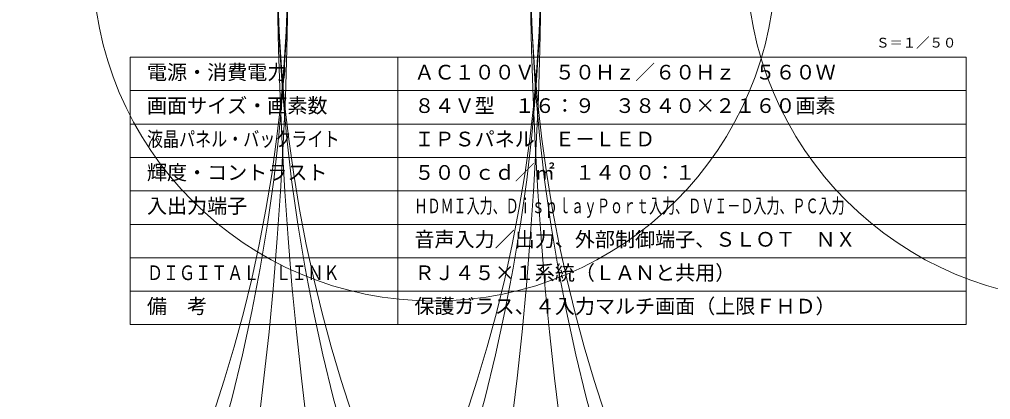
# Model space of a CAD drawing. Units: millimetres, scale not verified. Extents: x -1416 to 1477, y -553 to 2890.
# Drawn here: x -79.1 to 66.2, y -67.7 to -10.8 of the extents above; entities that cross this region are included whole.
import ezdxf
from ezdxf.enums import TextEntityAlignment as Align

# ---------------------------------------------------------------- set-up
doc = ezdxf.new("R2010")
doc.units = ezdxf.units.MM
doc.header["$LTSCALE"] = 0.125
doc.layers.add('0-2_MOJI1', color=7, linetype='Continuous')
doc.layers.add('0-4_TOUROKU', color=7, linetype='Continuous')
doc.layers.add('0-3_WAKU', color=1, linetype='Continuous', lineweight=18)
doc.layers.add('0-6_GAIKEI', color=7, linetype='Continuous', lineweight=18)
doc.styles.add('ＭＳ ゴシック', font='')
doc.styles.get('ＭＳ ゴシック').set_extended_font_data('MS Gothic')

msp = doc.modelspace()

# ---------------------------------------------------------------- linework, layer by layer
at = {"layer": '0-3_WAKU', "color": 4}
for p, q in [((-62.5, -16.5), (62.5, -16.5)), ((-62.5, -56.5), (-62.5, -16.5)), ((-22.5, -56.5), (-22.5, -16.5)), ((62.5, -56.5), (62.5, -16.5)), ((-62.5, -56.5), (62.5, -56.5))]:
    msp.add_line(p, q, dxfattribs=at)
at = {"layer": '0-3_WAKU'}
for p, q in [((62.5, -21.5), (-62.5, -21.5)), ((62.5, -26.5), (-62.5, -26.5)), ((62.5, -31.5), (-62.5, -31.5)), ((-62.5, -36.5), (62.5, -36.5)), ((-62.5, -41.5), (62.5, -41.5)), ((-62.5, -46.5), (62.5, -46.5)), ((-62.5, -51.5), (62.5, -51.5))]:
    msp.add_line(p, q, dxfattribs=at)
at = {"layer": '0-6_GAIKEI'}
for centre, radius in [((-590.8402, -1.1235), 551.9402), ((-553.0002, -1.1235), 551.9402), ((511.4641, -1.1235), 551.9676), ((549.2513, -1.1235), 551.9148), ((-304.7159, -0.9787), 265.8159), ((-266.8759, -0.9787), 265.8159), ((225.3091, -0.9787), 265.8127), ((263.1511, -0.9787), 265.8146), ((-251.0997, -1.7281), 212.1998), ((-213.2597, -1.7281), 212.1998), ((171.7252, -1.7281), 212.2288), ((209.631, -1.7281), 212.2946), ((-17.0565, -1.8721), 51.1013), ((80.7566, -1.8721), 51.092)]:
    msp.add_circle(centre, radius, dxfattribs=at)

# ---------------------------------------------------------------- texts
at = {"layer": '0-2_MOJI1', "style": 'ＭＳ ゴシック'}
for s, p in [('電源・消費電力', (-60, -20.5)), ('ＡＣ１００Ｖ\u3000５０Ｈｚ／６０Ｈｚ\u3000５６０Ｗ', (-20, -20.5)), ('画面サイズ・画素数', (-60, -25.5)), ('８４Ｖ型\u3000１６：９\u3000３８４０×２１６０画素', (-20, -25.5)), ('ＩＰＳパネル\u3000Ｅ－ＬＥＤ', (-20, -30.5)), ('輝度・コントラスト', (-60, -35.5)), ('５００ｃｄ／㎡\u3000１４００：１', (-20, -35.5)), ('入出力端子', (-60, -40.5)), ('音声入力／出力、外部制御端子、ＳＬＯＴ\u3000ＮＸ', (-20, -45.5)), ('ＲＪ４５×１系統（ＬＡＮと共用）', (-20, -50.5)), ('保護ガラス、４入力マルチ画面（上限ＦＨＤ）', (-20, -55.5)), ('備\u3000考', (-60, -55.5))]:
    msp.add_text(s, height=2.199, dxfattribs=at).set_placement(p, align=Align.BOTTOM_LEFT)
for s, width, p in [('液晶パネル・バックライト', 0.8, (-60, -30.5)), ('ＨＤＭＩ入力、ＤｉｓｐｌａｙＰｏｒｔ入力、ＤＶＩ－Ｄ入力、ＰＣ入力', 0.65, (-20, -40.5)), ('ＤＩＧＩＴＡＬ\u3000ＬＩＮＫ', 0.8, (-60, -50.5))]:
    msp.add_text(s, height=2.199, dxfattribs=dict(at, width=width)).set_placement(p, align=Align.BOTTOM_LEFT)
at = {"layer": '0-4_TOUROKU', "style": 'ＭＳ ゴシック'}
msp.add_text('Ｓ＝１／５０', height=1.466, dxfattribs=at).set_placement((49.0333, -15.5), align=Align.BOTTOM_LEFT)

doc.saveas('drawing.dxf')
